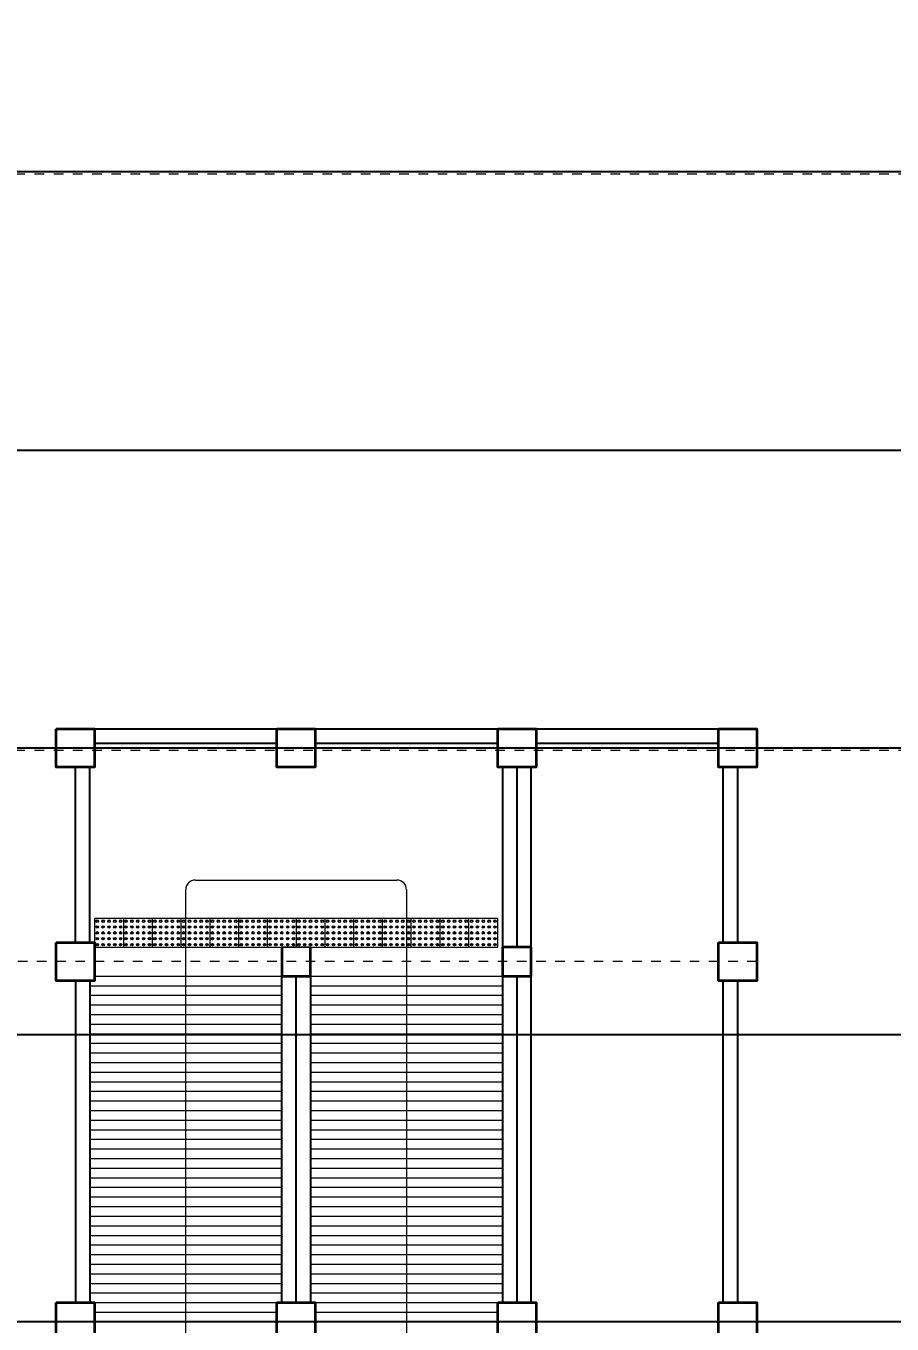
# Model space of a CAD drawing. Header units: millimetres. Extents: x 63005 to 126950, y 36019 to 74749.
# Drawn here: x 63052.36 to 63061.38, y 36323.6 to 36337.12 of the extents above; entities that cross this region are included whole.
import ezdxf

# ---------------------------------------------------------------- set-up
doc = ezdxf.new("R2010")
doc.units = ezdxf.units.MM
doc.header["$LTSCALE"] = 0.04
doc.linetypes.add('PHANTOM', pattern=[2.5, 1.25, -0.25, 0.25, -0.25, 0.25, -0.25])
doc.styles.get("Standard").update_dxf_attribs({"font": 'arial.ttf', "width": 0.8})
doc.dimstyles.new('dimension', dxfattribs={"dimtxt": 0.9, "dimasz": 0.3, "dimexe": 0.18, "dimexo": 0.0625, "dimgap": 0.09, "dimtad": 0, "dimzin": 0, "dimdsep": 46, "dimtxsty": 'Standard', "dimblk": 'OBLIQUE', "dimcen": 0.09, "dimclrd": 256, "dimclre": 256, "dimclrt": 256, "dimadec": 0, "dimazin": 0, "dimtfac": 1, "dimtofl": 0, "dimtmove": 0, "dimatfit": 3, "dimldrblk": 'OBLIQUE', "dimfxl": 1, "dimtolj": 1, "dimtzin": 0, "dimarcsym": 0})

# ---------------------------------------------------------------- blocks, each defined once
blk = doc.blocks.new('_Oblique')
at = {"color": 0, "linetype": 'ByBlock', "lineweight": -2}
blk.add_line((-0.5, -0.5), (0.5, 0.5), dxfattribs=at)
blk = doc.blocks.new('*D74')
at = {"lineweight": -2, "transparency": 16777216}
for p, q in [((63062.91, 36341.621), (63046.936, 36341.621)), ((63047.116, 36341.621), (63047.116, 36339.634)), ((63047.116, 36335.596), (63047.116, 36337.582)), ((63062.91, 36335.596), (63046.936, 36335.596))]:
    blk.add_line(p, q, dxfattribs=at)
at = {"layer": 'Defpoints', "color": 0, "lineweight": 25, "transparency": 16777216}
for p in [(63062.973, 36341.621), (63047.116, 36335.596), (63062.973, 36335.596)]:
    blk.add_point(p, dxfattribs=at)
at = {"lineweight": -2, "transparency": 16777216, "xscale": 0.3, "yscale": 0.3, "zscale": 0.3}
for p, rotation in [((63047.116, 36341.621), 90), ((63047.116, 36335.596), 270)]:
    blk.add_blockref('_Oblique', p, dxfattribs=dict(at, rotation=rotation))
at = {"lineweight": 5, "transparency": 16777216, "insert": (63047.116, 36338.608), "char_height": 0.9, "attachment_point": 5, "rotation": 90}
blk.add_mtext('\\A1;6.00', dxfattribs=at)
blk = doc.blocks.new('*D75')
at = {"lineweight": -2, "transparency": 16777216}
for p, q in [((63062.91, 36335.596), (63046.936, 36335.596)), ((63047.116, 36335.596), (63047.116, 36333.622)), ((63047.116, 36329.596), (63047.116, 36331.57)), ((63062.91, 36329.596), (63046.936, 36329.596))]:
    blk.add_line(p, q, dxfattribs=at)
at = {"layer": 'Defpoints', "color": 0, "lineweight": 25, "transparency": 16777216}
for p in [(63062.973, 36335.596), (63047.116, 36329.596), (63062.973, 36329.596)]:
    blk.add_point(p, dxfattribs=at)
at = {"lineweight": -2, "transparency": 16777216, "xscale": 0.3, "yscale": 0.3, "zscale": 0.3}
for p, rotation in [((63047.116, 36335.596), 90), ((63047.116, 36329.596), 270)]:
    blk.add_blockref('_Oblique', p, dxfattribs=dict(at, rotation=rotation))
at = {"lineweight": 5, "transparency": 16777216, "insert": (63047.116, 36332.596), "char_height": 0.9, "attachment_point": 5, "rotation": 90}
blk.add_mtext('\\A1;6.00', dxfattribs=at)
blk = doc.blocks.new('*D76')
at = {"lineweight": -2, "transparency": 16777216}
for p, q in [((63062.91, 36329.596), (63046.948, 36329.596)), ((63047.128, 36329.596), (63047.128, 36327.634)), ((63047.128, 36323.621), (63047.128, 36325.582)), ((63062.91, 36323.621), (63046.948, 36323.621))]:
    blk.add_line(p, q, dxfattribs=at)
at = {"layer": 'Defpoints', "color": 0, "lineweight": 25, "transparency": 16777216}
for p in [(63062.973, 36329.596), (63047.128, 36323.621), (63062.973, 36323.621)]:
    blk.add_point(p, dxfattribs=at)
at = {"lineweight": -2, "transparency": 16777216, "xscale": 0.3, "yscale": 0.3, "zscale": 0.3}
for p, rotation in [((63047.128, 36329.596), 90), ((63047.128, 36323.621), 270)]:
    blk.add_blockref('_Oblique', p, dxfattribs=dict(at, rotation=rotation))
at = {"lineweight": 5, "transparency": 16777216, "insert": (63047.128, 36326.608), "char_height": 0.9, "attachment_point": 5, "rotation": 90}
blk.add_mtext('\\A1;6.00', dxfattribs=at)
blk = doc.blocks.new('*D77')
at = {"lineweight": -2, "transparency": 16777216}
for p, q in [((63062.91, 36323.621), (63046.936, 36323.621)), ((63047.116, 36323.621), (63047.116, 36322.272)), ((63047.116, 36318.846), (63047.116, 36320.195)), ((63062.91, 36318.846), (63046.936, 36318.846))]:
    blk.add_line(p, q, dxfattribs=at)
at = {"layer": 'Defpoints', "color": 0, "lineweight": 25, "transparency": 16777216}
for p in [(63062.973, 36323.621), (63047.116, 36318.846), (63062.973, 36318.846)]:
    blk.add_point(p, dxfattribs=at)
at = {"lineweight": -2, "transparency": 16777216, "xscale": 0.3, "yscale": 0.3, "zscale": 0.3}
for p, rotation in [((63047.116, 36323.621), 90), ((63047.116, 36318.846), 270)]:
    blk.add_blockref('_Oblique', p, dxfattribs=dict(at, rotation=rotation))
at = {"lineweight": 5, "transparency": 16777216, "insert": (63047.116, 36321.233), "char_height": 0.9, "attachment_point": 5, "rotation": 90}
blk.add_mtext('\\A1;4.80', dxfattribs=at)
blk = doc.blocks.new('*D83')
at = {"lineweight": -2, "transparency": 16777216}
for p, q in [((63062.91, 36335.596), (63049.726, 36335.596)), ((63049.906, 36335.596), (63049.906, 36335.169)), ((63049.906, 36332.696), (63049.906, 36333.122)), ((63063.185, 36332.696), (63049.726, 36332.696))]:
    blk.add_line(p, q, dxfattribs=at)
at = {"layer": 'Defpoints', "color": 0, "lineweight": 25, "transparency": 16777216}
for p in [(63049.906, 36335.596), (63062.973, 36335.596), (63063.248, 36332.696)]:
    blk.add_point(p, dxfattribs=at)
at = {"lineweight": -2, "transparency": 16777216, "xscale": 0.3, "yscale": 0.3, "zscale": 0.3}
for p, rotation in [((63049.906, 36335.596), 90), ((63049.906, 36332.696), 270)]:
    blk.add_blockref('_Oblique', p, dxfattribs=dict(at, rotation=rotation))
at = {"lineweight": 5, "transparency": 16777216, "insert": (63049.906, 36334.146), "char_height": 0.9, "attachment_point": 5, "rotation": 90}
blk.add_mtext('\\A1;3.00', dxfattribs=at)
blk = doc.blocks.new('*D84')
at = {"lineweight": -2, "transparency": 16777216}
for p, q in [((63063.185, 36332.696), (63049.726, 36332.696)), ((63049.906, 36332.696), (63049.906, 36332.169)), ((63049.906, 36329.596), (63049.906, 36330.122)), ((63062.91, 36329.596), (63049.726, 36329.596))]:
    blk.add_line(p, q, dxfattribs=at)
at = {"layer": 'Defpoints', "color": 0, "lineweight": 25, "transparency": 16777216}
for p in [(63049.906, 36332.696), (63063.248, 36332.696), (63062.973, 36329.596)]:
    blk.add_point(p, dxfattribs=at)
at = {"lineweight": -2, "transparency": 16777216, "xscale": 0.3, "yscale": 0.3, "zscale": 0.3}
for p, rotation in [((63049.906, 36332.696), 90), ((63049.906, 36329.596), 270)]:
    blk.add_blockref('_Oblique', p, dxfattribs=dict(at, rotation=rotation))
at = {"lineweight": 5, "transparency": 16777216, "insert": (63049.906, 36331.146), "char_height": 0.9, "attachment_point": 5, "rotation": 90}
blk.add_mtext('\\A1;3.00', dxfattribs=at)
blk = doc.blocks.new('*D85')
at = {"lineweight": -2, "transparency": 16777216}
for p, q in [((63062.91, 36329.596), (63049.739, 36329.596)), ((63049.919, 36329.596), (63049.919, 36329.126)), ((63049.919, 36326.608), (63049.919, 36327.078)), ((63063.185, 36326.608), (63049.739, 36326.608))]:
    blk.add_line(p, q, dxfattribs=at)
at = {"layer": 'Defpoints', "color": 0, "lineweight": 25, "transparency": 16777216}
for p in [(63062.973, 36329.596), (63049.919, 36326.608), (63063.248, 36326.608)]:
    blk.add_point(p, dxfattribs=at)
at = {"lineweight": -2, "transparency": 16777216, "xscale": 0.3, "yscale": 0.3, "zscale": 0.3}
for p, rotation in [((63049.919, 36329.596), 90), ((63049.919, 36326.608), 270)]:
    blk.add_blockref('_Oblique', p, dxfattribs=dict(at, rotation=rotation))
at = {"lineweight": 5, "transparency": 16777216, "insert": (63049.919, 36328.102), "char_height": 0.9, "attachment_point": 5, "rotation": 90}
blk.add_mtext('\\A1;3.00', dxfattribs=at)
blk = doc.blocks.new('*D86')
at = {"lineweight": -2, "transparency": 16777216}
for p, q in [((63063.185, 36326.608), (63049.737, 36326.608)), ((63049.917, 36326.608), (63049.917, 36326.138)), ((63049.917, 36323.621), (63049.917, 36324.091)), ((63062.91, 36323.621), (63049.737, 36323.621))]:
    blk.add_line(p, q, dxfattribs=at)
at = {"layer": 'Defpoints', "color": 0, "lineweight": 25, "transparency": 16777216}
for p in [(63063.248, 36326.608), (63049.917, 36323.621), (63062.973, 36323.621)]:
    blk.add_point(p, dxfattribs=at)
at = {"lineweight": -2, "transparency": 16777216, "xscale": 0.3, "yscale": 0.3, "zscale": 0.3}
for p, rotation in [((63049.917, 36326.608), 90), ((63049.917, 36323.621), 270)]:
    blk.add_blockref('_Oblique', p, dxfattribs=dict(at, rotation=rotation))
at = {"lineweight": 5, "transparency": 16777216, "insert": (63049.917, 36325.114), "char_height": 0.9, "attachment_point": 5, "rotation": 90}
blk.add_mtext('\\A1;3.00', dxfattribs=at)
blk = doc.blocks.new('*D125')
at = {"lineweight": -2, "transparency": 16777216}
for p, q in [((63063.11, 36339.397), (63049.726, 36339.397)), ((63049.906, 36339.397), (63049.906, 36338.52)), ((63049.906, 36335.596), (63049.906, 36336.473)), ((63062.91, 36335.596), (63049.726, 36335.596))]:
    blk.add_line(p, q, dxfattribs=at)
at = {"layer": 'Defpoints', "color": 0, "lineweight": 25, "transparency": 16777216}
for p in [(63063.173, 36339.397), (63049.906, 36335.596), (63062.973, 36335.596)]:
    blk.add_point(p, dxfattribs=at)
at = {"lineweight": -2, "transparency": 16777216, "xscale": 0.3, "yscale": 0.3, "zscale": 0.3}
for p, rotation in [((63049.906, 36339.397), 90), ((63049.906, 36335.596), 270)]:
    blk.add_blockref('_Oblique', p, dxfattribs=dict(at, rotation=rotation))
at = {"lineweight": 5, "transparency": 16777216, "insert": (63049.906, 36337.496), "char_height": 0.9, "attachment_point": 5, "rotation": 90}
blk.add_mtext('\\A1;3.80', dxfattribs=at)

msp = doc.modelspace()

# ---------------------------------------------------------------- linework, layer by layer
at = {"color": 0, "linetype": 'PHANTOM', "lineweight": 5, "transparency": 33554495}
for p, q in [((63110.348, 36335.574), (63040.973, 36335.571)), ((63110.348, 36332.699), (63040.972, 36332.696)), ((63110.348, 36329.574), (63040.973, 36329.571)), ((63059.973, 36327.373), (63044.972, 36327.37))]:
    msp.add_line(p, q, dxfattribs=at)
at = {"color": 4, "lineweight": 25}
for p, q in [((63053.073, 36329.796), (63057.673, 36329.796)), ((63057.673, 36329.796), (63059.573, 36329.796)), ((63053.073, 36329.646), (63054.973, 36329.646)), ((63055.373, 36329.646), (63057.273, 36329.646)), ((63057.673, 36329.646), (63059.573, 36329.646)), ((63052.873, 36327.571), (63052.873, 36329.396)), ((63053.023, 36327.571), (63053.023, 36329.396)), ((63057.323, 36329.396), (63057.323, 36323.821)), ((63057.473, 36329.396), (63057.473, 36327.521)), ((63057.623, 36323.821), (63057.623, 36329.396)), ((63059.623, 36327.571), (63059.623, 36329.396)), ((63059.773, 36327.571), (63059.773, 36329.396)), ((63052.873, 36327.171), (63052.873, 36323.821)), ((63053.023, 36327.171), (63053.023, 36323.821)), ((63055.023, 36323.821), (63055.023, 36327.221)), ((63055.173, 36323.821), (63055.173, 36327.221)), ((63055.323, 36327.221), (63055.323, 36323.821)), ((63057.473, 36327.221), (63057.473, 36323.821)), ((63059.623, 36323.821), (63059.623, 36327.171)), ((63059.773, 36323.821), (63059.773, 36327.171))]:
    msp.add_line(p, q, dxfattribs=at)
at = {"color": 0, "lineweight": 9}
for p, q in [((63054.123, 36328.221), (63056.223, 36328.221)), ((63054.023, 36315.221), (63054.023, 36328.121)), ((63056.323, 36328.121), (63056.323, 36327.221)), ((63053.373, 36327.821), (63053.073, 36327.821)), ((63053.073, 36327.821), (63053.073, 36327.521)), ((63053.673, 36327.821), (63053.373, 36327.821)), ((63053.373, 36327.821), (63053.373, 36327.521)), ((63053.973, 36327.821), (63053.673, 36327.821)), ((63053.673, 36327.821), (63053.673, 36327.521)), ((63054.273, 36327.821), (63053.973, 36327.821)), ((63053.973, 36327.821), (63053.973, 36327.521)), ((63054.573, 36327.821), (63054.273, 36327.821)), ((63054.273, 36327.821), (63054.273, 36327.521)), ((63054.873, 36327.821), (63054.573, 36327.821)), ((63054.573, 36327.821), (63054.573, 36327.521)), ((63055.173, 36327.821), (63054.873, 36327.821)), ((63054.873, 36327.821), (63054.873, 36327.521)), ((63055.473, 36327.821), (63055.173, 36327.821)), ((63055.173, 36327.821), (63055.173, 36327.521)), ((63055.773, 36327.821), (63055.473, 36327.821)), ((63055.473, 36327.821), (63055.473, 36327.521)), ((63055.773, 36327.521), (63055.773, 36327.821)), ((63056.073, 36327.821), (63055.773, 36327.821)), ((63056.073, 36327.521), (63056.073, 36327.821)), ((63056.373, 36327.821), (63056.073, 36327.821)), ((63056.373, 36327.521), (63056.373, 36327.821)), ((63056.673, 36327.821), (63056.373, 36327.821)), ((63056.673, 36327.521), (63056.673, 36327.821)), ((63056.973, 36327.821), (63056.673, 36327.821)), ((63056.973, 36327.521), (63056.973, 36327.821)), ((63057.273, 36327.821), (63056.973, 36327.821)), ((63057.273, 36327.521), (63057.273, 36327.821)), ((63053.073, 36327.521), (63053.373, 36327.521)), ((63053.373, 36327.521), (63053.673, 36327.521)), ((63053.673, 36327.521), (63053.973, 36327.521)), ((63053.973, 36327.521), (63054.273, 36327.521)), ((63054.273, 36327.521), (63054.573, 36327.521)), ((63054.573, 36327.521), (63054.873, 36327.521)), ((63054.873, 36327.521), (63055.173, 36327.521)), ((63055.323, 36327.521), (63055.023, 36327.521)), ((63055.173, 36327.521), (63055.473, 36327.521)), ((63055.473, 36327.521), (63055.773, 36327.521)), ((63055.773, 36327.521), (63056.073, 36327.521)), ((63056.073, 36327.521), (63056.373, 36327.521)), ((63056.373, 36327.521), (63056.673, 36327.521)), ((63056.673, 36327.521), (63056.973, 36327.521)), ((63056.973, 36327.521), (63057.273, 36327.521)), ((63053.023, 36327.121), (63055.023, 36327.121)), ((63053.073, 36327.221), (63055.023, 36327.221)), ((63055.323, 36327.221), (63057.323, 36327.221)), ((63055.323, 36327.121), (63057.323, 36327.121)), ((63056.323, 36327.221), (63056.323, 36314.321)), ((63053.023, 36327.021), (63055.023, 36327.021)), ((63055.323, 36327.021), (63057.323, 36327.021)), ((63053.023, 36326.921), (63055.023, 36326.921)), ((63055.323, 36326.921), (63057.323, 36326.921)), ((63053.023, 36326.821), (63055.023, 36326.821)), ((63053.023, 36326.721), (63055.023, 36326.721)), ((63055.323, 36326.821), (63057.323, 36326.821)), ((63055.323, 36326.721), (63057.323, 36326.721)), ((63053.023, 36326.621), (63055.023, 36326.621)), ((63055.323, 36326.621), (63057.323, 36326.621)), ((63053.023, 36326.521), (63055.023, 36326.521)), ((63055.323, 36326.521), (63057.323, 36326.521)), ((63053.023, 36326.421), (63055.023, 36326.421)), ((63053.023, 36326.321), (63055.023, 36326.321)), ((63055.323, 36326.421), (63057.323, 36326.421)), ((63055.323, 36326.321), (63057.323, 36326.321)), ((63053.023, 36326.221), (63055.023, 36326.221)), ((63055.323, 36326.221), (63057.323, 36326.221)), ((63053.023, 36326.121), (63055.023, 36326.121)), ((63055.323, 36326.121), (63057.323, 36326.121)), ((63053.023, 36326.021), (63055.023, 36326.021)), ((63053.023, 36325.921), (63055.023, 36325.921)), ((63055.323, 36326.021), (63057.323, 36326.021)), ((63055.323, 36325.921), (63057.323, 36325.921)), ((63053.023, 36325.821), (63055.023, 36325.821)), ((63055.323, 36325.821), (63057.323, 36325.821)), ((63053.023, 36325.721), (63055.023, 36325.721)), ((63053.023, 36325.621), (63055.023, 36325.621)), ((63055.323, 36325.721), (63057.323, 36325.721)), ((63055.323, 36325.621), (63057.323, 36325.621)), ((63053.023, 36325.521), (63055.023, 36325.521)), ((63055.323, 36325.521), (63057.323, 36325.521)), ((63053.023, 36325.421), (63055.023, 36325.421)), ((63055.323, 36325.421), (63057.323, 36325.421)), ((63053.023, 36325.321), (63055.023, 36325.321)), ((63053.023, 36325.221), (63055.023, 36325.221)), ((63055.323, 36325.321), (63057.323, 36325.321)), ((63055.323, 36325.221), (63057.323, 36325.221)), ((63053.023, 36325.121), (63055.023, 36325.121)), ((63055.323, 36325.121), (63057.323, 36325.121)), ((63053.023, 36325.021), (63055.023, 36325.021)), ((63055.323, 36325.021), (63057.323, 36325.021)), ((63053.023, 36324.921), (63055.023, 36324.921)), ((63053.023, 36324.821), (63055.023, 36324.821)), ((63055.323, 36324.921), (63057.323, 36324.921)), ((63055.323, 36324.821), (63057.323, 36324.821)), ((63053.023, 36324.721), (63055.023, 36324.721)), ((63055.323, 36324.721), (63057.323, 36324.721)), ((63053.023, 36324.621), (63055.023, 36324.621)), ((63055.323, 36324.621), (63057.323, 36324.621)), ((63053.023, 36324.521), (63055.023, 36324.521)), ((63053.023, 36324.421), (63055.023, 36324.421)), ((63055.323, 36324.521), (63057.323, 36324.521)), ((63055.323, 36324.421), (63057.323, 36324.421)), ((63053.023, 36324.321), (63055.023, 36324.321)), ((63055.323, 36324.321), (63057.323, 36324.321)), ((63053.023, 36324.221), (63055.023, 36324.221)), ((63055.323, 36324.221), (63057.323, 36324.221)), ((63053.023, 36324.121), (63055.023, 36324.121)), ((63053.023, 36324.021), (63055.023, 36324.021)), ((63055.323, 36324.121), (63057.323, 36324.121)), ((63055.323, 36324.021), (63057.323, 36324.021)), ((63053.023, 36323.921), (63055.023, 36323.921)), ((63055.323, 36323.921), (63057.323, 36323.921)), ((63053.023, 36323.821), (63055.023, 36323.821)), ((63055.323, 36323.821), (63057.323, 36323.821)), ((63053.073, 36323.721), (63054.973, 36323.721)), ((63053.073, 36323.621), (63054.973, 36323.621)), ((63055.373, 36323.721), (63057.273, 36323.721)), ((63055.373, 36323.621), (63057.273, 36323.621))]:
    msp.add_line(p, q, dxfattribs=at)
at = {"color": 0, "lineweight": -2}
for p, q in [((63055.023, 36327.521), (63055.023, 36327.221)), ((63057.623, 36327.521), (63057.323, 36327.521)), ((63057.323, 36327.521), (63057.323, 36327.221)), ((63057.623, 36327.221), (63057.623, 36327.521)), ((63055.023, 36327.221), (63055.323, 36327.221)), ((63055.023, 36327.221), (63055.323, 36327.221)), ((63057.323, 36327.221), (63057.623, 36327.221))]:
    msp.add_line(p, q, dxfattribs=at)
at = {"color": 4, "lineweight": 9}
msp.add_line((63055.323, 36327.521), (63055.023, 36327.521), dxfattribs=at)
at = {"color": 4, "lineweight": 35}
for p, q in [((63055.023, 36327.521), (63055.023, 36327.221)), ((63055.323, 36327.221), (63055.323, 36327.521)), ((63055.323, 36327.221), (63055.323, 36327.521)), ((63057.623, 36327.521), (63057.323, 36327.521)), ((63057.323, 36327.521), (63057.323, 36327.221)), ((63057.623, 36327.221), (63057.623, 36327.521)), ((63055.023, 36327.221), (63055.323, 36327.221)), ((63057.323, 36327.221), (63057.623, 36327.221))]:
    msp.add_line(p, q, dxfattribs=at)
for points in [[(63052.673, 36329.796), (63053.073, 36329.796), (63053.073, 36329.396), (63052.673, 36329.396)], [(63054.973, 36329.796), (63055.373, 36329.796), (63055.373, 36329.396), (63054.973, 36329.396)], [(63057.273, 36329.796), (63057.673, 36329.796), (63057.673, 36329.396), (63057.273, 36329.396)], [(63059.573, 36329.796), (63059.973, 36329.796), (63059.973, 36329.396), (63059.573, 36329.396)], [(63052.673, 36327.571), (63053.073, 36327.571), (63053.073, 36327.171), (63052.673, 36327.171)], [(63059.573, 36327.571), (63059.973, 36327.571), (63059.973, 36327.171), (63059.573, 36327.171)], [(63052.673, 36323.821), (63053.073, 36323.821), (63053.073, 36323.421), (63052.673, 36323.421)], [(63054.973, 36323.821), (63055.373, 36323.821), (63055.373, 36323.421), (63054.973, 36323.421)], [(63057.273, 36323.821), (63057.673, 36323.821), (63057.673, 36323.421), (63057.273, 36323.421)], [(63059.573, 36323.821), (63059.973, 36323.821), (63059.973, 36323.421), (63059.573, 36323.421)]]:
    msp.add_lwpolyline(points, close=True, dxfattribs=at)
at = {"color": 0, "lineweight": 9}
for centre, radius in [((63053.101, 36327.793), 0.013), ((63053.101, 36327.793), 0.009), ((63053.162, 36327.793), 0.013), ((63053.162, 36327.793), 0.009), ((63053.223, 36327.793), 0.013), ((63053.223, 36327.793), 0.009), ((63053.284, 36327.793), 0.013), ((63053.284, 36327.793), 0.009), ((63053.345, 36327.793), 0.013), ((63053.345, 36327.793), 0.009), ((63053.401, 36327.793), 0.013), ((63053.401, 36327.793), 0.009), ((63053.462, 36327.793), 0.013), ((63053.462, 36327.793), 0.009), ((63053.523, 36327.793), 0.013), ((63053.523, 36327.793), 0.009), ((63053.584, 36327.793), 0.013), ((63053.584, 36327.793), 0.009), ((63053.645, 36327.793), 0.013), ((63053.645, 36327.793), 0.009), ((63053.701, 36327.793), 0.013), ((63053.701, 36327.793), 0.009), ((63053.762, 36327.793), 0.013), ((63053.762, 36327.793), 0.009), ((63053.823, 36327.793), 0.013), ((63053.823, 36327.793), 0.009), ((63053.884, 36327.793), 0.013), ((63053.884, 36327.793), 0.009), ((63053.945, 36327.793), 0.013), ((63053.945, 36327.793), 0.009), ((63054.001, 36327.793), 0.013), ((63054.001, 36327.793), 0.009), ((63054.062, 36327.793), 0.013), ((63054.062, 36327.793), 0.009), ((63054.123, 36327.793), 0.013), ((63054.123, 36327.793), 0.009), ((63054.184, 36327.793), 0.013), ((63054.184, 36327.793), 0.009), ((63054.245, 36327.793), 0.013), ((63054.245, 36327.793), 0.009), ((63054.301, 36327.793), 0.013), ((63054.301, 36327.793), 0.009), ((63054.362, 36327.793), 0.013), ((63054.362, 36327.793), 0.009), ((63054.423, 36327.793), 0.013), ((63054.423, 36327.793), 0.009), ((63054.484, 36327.793), 0.013), ((63054.484, 36327.793), 0.009), ((63054.545, 36327.793), 0.013), ((63054.545, 36327.793), 0.009), ((63054.601, 36327.793), 0.013), ((63054.601, 36327.793), 0.009), ((63054.662, 36327.793), 0.013), ((63054.662, 36327.793), 0.009), ((63054.723, 36327.793), 0.013), ((63054.723, 36327.793), 0.009), ((63054.784, 36327.793), 0.013), ((63054.784, 36327.793), 0.009), ((63054.845, 36327.793), 0.013), ((63054.845, 36327.793), 0.009), ((63054.901, 36327.793), 0.013), ((63054.901, 36327.793), 0.009), ((63054.962, 36327.793), 0.013), ((63054.962, 36327.793), 0.009), ((63055.023, 36327.793), 0.013), ((63055.023, 36327.793), 0.009), ((63055.084, 36327.793), 0.013), ((63055.084, 36327.793), 0.009), ((63055.145, 36327.793), 0.013), ((63055.145, 36327.793), 0.009), ((63055.201, 36327.793), 0.013), ((63055.201, 36327.793), 0.009), ((63055.262, 36327.793), 0.013), ((63055.262, 36327.793), 0.009), ((63055.323, 36327.793), 0.013), ((63055.323, 36327.793), 0.009), ((63055.384, 36327.793), 0.013), ((63055.384, 36327.793), 0.009), ((63055.445, 36327.793), 0.013), ((63055.445, 36327.793), 0.009), ((63055.501, 36327.793), 0.013), ((63055.501, 36327.793), 0.009), ((63055.562, 36327.793), 0.013), ((63055.562, 36327.793), 0.009), ((63055.623, 36327.793), 0.013), ((63055.623, 36327.793), 0.009), ((63055.684, 36327.793), 0.013), ((63055.684, 36327.793), 0.009), ((63055.745, 36327.793), 0.013), ((63055.745, 36327.793), 0.009), ((63055.801, 36327.793), 0.013), ((63055.801, 36327.793), 0.009), ((63055.862, 36327.793), 0.013), ((63055.862, 36327.793), 0.009), ((63055.923, 36327.793), 0.013), ((63055.923, 36327.793), 0.009), ((63055.984, 36327.793), 0.013), ((63055.984, 36327.793), 0.009), ((63056.045, 36327.793), 0.013), ((63056.045, 36327.793), 0.009), ((63056.101, 36327.793), 0.013), ((63056.101, 36327.793), 0.009), ((63056.162, 36327.793), 0.013), ((63056.162, 36327.793), 0.009), ((63056.223, 36327.793), 0.013), ((63056.223, 36327.793), 0.009), ((63056.284, 36327.793), 0.013), ((63056.284, 36327.793), 0.009), ((63056.345, 36327.793), 0.013), ((63056.345, 36327.793), 0.009), ((63056.401, 36327.793), 0.013), ((63056.401, 36327.793), 0.009), ((63056.462, 36327.793), 0.013), ((63056.462, 36327.793), 0.009), ((63056.523, 36327.793), 0.013), ((63056.523, 36327.793), 0.009), ((63056.584, 36327.793), 0.013), ((63056.584, 36327.793), 0.009), ((63056.645, 36327.793), 0.013), ((63056.645, 36327.793), 0.009), ((63056.701, 36327.793), 0.013), ((63056.701, 36327.793), 0.009), ((63056.762, 36327.793), 0.013), ((63056.762, 36327.793), 0.009), ((63056.823, 36327.793), 0.013), ((63056.823, 36327.793), 0.009), ((63056.884, 36327.793), 0.013), ((63056.884, 36327.793), 0.009), ((63056.945, 36327.793), 0.013), ((63056.945, 36327.793), 0.009), ((63057.001, 36327.793), 0.013), ((63057.001, 36327.793), 0.009), ((63057.062, 36327.793), 0.013), ((63057.062, 36327.793), 0.009), ((63057.123, 36327.793), 0.013), ((63057.123, 36327.793), 0.009), ((63057.184, 36327.793), 0.013), ((63057.184, 36327.793), 0.009), ((63057.245, 36327.793), 0.013), ((63057.245, 36327.793), 0.009), ((63053.101, 36327.732), 0.013), ((63053.101, 36327.671), 0.013), ((63053.101, 36327.732), 0.009), ((63053.101, 36327.671), 0.009), ((63053.162, 36327.732), 0.013), ((63053.162, 36327.671), 0.013), ((63053.162, 36327.732), 0.009), ((63053.162, 36327.671), 0.009), ((63053.223, 36327.732), 0.013), ((63053.223, 36327.671), 0.013), ((63053.223, 36327.732), 0.009), ((63053.223, 36327.671), 0.009), ((63053.284, 36327.732), 0.013), ((63053.284, 36327.671), 0.013), ((63053.284, 36327.732), 0.009), ((63053.284, 36327.671), 0.009), ((63053.345, 36327.732), 0.013), ((63053.345, 36327.671), 0.013), ((63053.345, 36327.732), 0.009), ((63053.345, 36327.671), 0.009), ((63053.401, 36327.732), 0.013), ((63053.401, 36327.671), 0.013), ((63053.401, 36327.732), 0.009), ((63053.401, 36327.671), 0.009), ((63053.462, 36327.732), 0.013), ((63053.462, 36327.671), 0.013), ((63053.462, 36327.732), 0.009), ((63053.462, 36327.671), 0.009), ((63053.523, 36327.732), 0.013), ((63053.523, 36327.671), 0.013), ((63053.523, 36327.732), 0.009), ((63053.523, 36327.671), 0.009), ((63053.584, 36327.732), 0.013), ((63053.584, 36327.671), 0.013), ((63053.584, 36327.732), 0.009), ((63053.584, 36327.671), 0.009), ((63053.645, 36327.732), 0.013), ((63053.645, 36327.671), 0.013), ((63053.645, 36327.732), 0.009), ((63053.645, 36327.671), 0.009), ((63053.701, 36327.732), 0.013), ((63053.701, 36327.671), 0.013), ((63053.701, 36327.732), 0.009), ((63053.701, 36327.671), 0.009), ((63053.762, 36327.732), 0.013), ((63053.762, 36327.671), 0.013), ((63053.762, 36327.732), 0.009), ((63053.762, 36327.671), 0.009), ((63053.823, 36327.732), 0.013), ((63053.823, 36327.671), 0.013), ((63053.823, 36327.732), 0.009), ((63053.823, 36327.671), 0.009), ((63053.884, 36327.732), 0.013), ((63053.884, 36327.671), 0.013), ((63053.884, 36327.732), 0.009), ((63053.884, 36327.671), 0.009), ((63053.945, 36327.732), 0.013), ((63053.945, 36327.671), 0.013), ((63053.945, 36327.732), 0.009), ((63053.945, 36327.671), 0.009), ((63054.001, 36327.732), 0.013), ((63054.001, 36327.671), 0.013), ((63054.001, 36327.732), 0.009), ((63054.001, 36327.671), 0.009), ((63054.062, 36327.732), 0.013), ((63054.062, 36327.671), 0.013), ((63054.062, 36327.732), 0.009), ((63054.062, 36327.671), 0.009), ((63054.123, 36327.732), 0.013), ((63054.123, 36327.671), 0.013), ((63054.123, 36327.732), 0.009), ((63054.123, 36327.671), 0.009), ((63054.184, 36327.732), 0.013), ((63054.184, 36327.671), 0.013), ((63054.184, 36327.732), 0.009), ((63054.184, 36327.671), 0.009), ((63054.245, 36327.732), 0.013), ((63054.245, 36327.671), 0.013), ((63054.245, 36327.732), 0.009), ((63054.245, 36327.671), 0.009), ((63054.301, 36327.732), 0.013), ((63054.301, 36327.671), 0.013), ((63054.301, 36327.732), 0.009), ((63054.301, 36327.671), 0.009), ((63054.362, 36327.732), 0.013), ((63054.362, 36327.671), 0.013), ((63054.362, 36327.732), 0.009), ((63054.362, 36327.671), 0.009), ((63054.423, 36327.732), 0.013), ((63054.423, 36327.671), 0.013), ((63054.423, 36327.732), 0.009), ((63054.423, 36327.671), 0.009), ((63054.484, 36327.732), 0.013), ((63054.484, 36327.671), 0.013), ((63054.484, 36327.732), 0.009), ((63054.484, 36327.671), 0.009), ((63054.545, 36327.732), 0.013), ((63054.545, 36327.671), 0.013), ((63054.545, 36327.732), 0.009), ((63054.545, 36327.671), 0.009), ((63054.601, 36327.732), 0.013), ((63054.601, 36327.671), 0.013), ((63054.601, 36327.732), 0.009), ((63054.601, 36327.671), 0.009), ((63054.662, 36327.732), 0.013), ((63054.662, 36327.671), 0.013), ((63054.662, 36327.732), 0.009), ((63054.662, 36327.671), 0.009), ((63054.723, 36327.732), 0.013), ((63054.723, 36327.671), 0.013), ((63054.723, 36327.732), 0.009), ((63054.723, 36327.671), 0.009), ((63054.784, 36327.732), 0.013), ((63054.784, 36327.671), 0.013), ((63054.784, 36327.732), 0.009), ((63054.784, 36327.671), 0.009), ((63054.845, 36327.732), 0.013), ((63054.845, 36327.671), 0.013), ((63054.845, 36327.732), 0.009), ((63054.845, 36327.671), 0.009), ((63054.901, 36327.732), 0.013), ((63054.901, 36327.671), 0.013), ((63054.901, 36327.732), 0.009), ((63054.901, 36327.671), 0.009), ((63054.962, 36327.732), 0.013), ((63054.962, 36327.671), 0.013), ((63054.962, 36327.732), 0.009), ((63054.962, 36327.671), 0.009), ((63055.023, 36327.732), 0.013), ((63055.023, 36327.671), 0.013), ((63055.023, 36327.732), 0.009), ((63055.023, 36327.671), 0.009), ((63055.084, 36327.732), 0.013), ((63055.084, 36327.671), 0.013), ((63055.084, 36327.732), 0.009), ((63055.084, 36327.671), 0.009), ((63055.145, 36327.732), 0.013), ((63055.145, 36327.671), 0.013), ((63055.145, 36327.732), 0.009), ((63055.145, 36327.671), 0.009), ((63055.201, 36327.732), 0.013), ((63055.201, 36327.671), 0.013), ((63055.201, 36327.732), 0.009), ((63055.201, 36327.671), 0.009), ((63055.262, 36327.732), 0.013), ((63055.262, 36327.671), 0.013), ((63055.262, 36327.732), 0.009), ((63055.262, 36327.671), 0.009), ((63055.323, 36327.732), 0.013), ((63055.323, 36327.671), 0.013), ((63055.323, 36327.732), 0.009), ((63055.323, 36327.671), 0.009), ((63055.384, 36327.732), 0.013), ((63055.384, 36327.671), 0.013), ((63055.384, 36327.732), 0.009), ((63055.384, 36327.671), 0.009), ((63055.445, 36327.732), 0.013), ((63055.445, 36327.671), 0.013), ((63055.445, 36327.732), 0.009), ((63055.445, 36327.671), 0.009), ((63055.501, 36327.732), 0.013), ((63055.501, 36327.671), 0.013), ((63055.501, 36327.732), 0.009), ((63055.501, 36327.671), 0.009), ((63055.562, 36327.732), 0.013), ((63055.562, 36327.671), 0.013), ((63055.562, 36327.732), 0.009), ((63055.562, 36327.671), 0.009), ((63055.623, 36327.732), 0.013), ((63055.623, 36327.671), 0.013), ((63055.623, 36327.732), 0.009), ((63055.623, 36327.671), 0.009), ((63055.684, 36327.732), 0.013), ((63055.684, 36327.671), 0.013), ((63055.684, 36327.732), 0.009), ((63055.684, 36327.671), 0.009), ((63055.745, 36327.732), 0.013), ((63055.745, 36327.671), 0.013), ((63055.745, 36327.732), 0.009), ((63055.745, 36327.671), 0.009), ((63055.801, 36327.732), 0.013), ((63055.801, 36327.671), 0.013), ((63055.801, 36327.732), 0.009), ((63055.801, 36327.671), 0.009), ((63055.862, 36327.732), 0.013), ((63055.862, 36327.671), 0.013), ((63055.862, 36327.732), 0.009), ((63055.862, 36327.671), 0.009), ((63055.923, 36327.732), 0.013), ((63055.923, 36327.671), 0.013), ((63055.923, 36327.732), 0.009), ((63055.923, 36327.671), 0.009), ((63055.984, 36327.732), 0.013), ((63055.984, 36327.671), 0.013), ((63055.984, 36327.732), 0.009), ((63055.984, 36327.671), 0.009), ((63056.045, 36327.732), 0.013), ((63056.045, 36327.671), 0.013), ((63056.045, 36327.732), 0.009), ((63056.045, 36327.671), 0.009), ((63056.101, 36327.732), 0.013), ((63056.101, 36327.671), 0.013), ((63056.101, 36327.732), 0.009), ((63056.101, 36327.671), 0.009), ((63056.162, 36327.732), 0.013), ((63056.162, 36327.671), 0.013), ((63056.162, 36327.732), 0.009), ((63056.162, 36327.671), 0.009), ((63056.223, 36327.732), 0.013), ((63056.223, 36327.671), 0.013), ((63056.223, 36327.732), 0.009), ((63056.223, 36327.671), 0.009), ((63056.284, 36327.732), 0.013), ((63056.284, 36327.671), 0.013), ((63056.284, 36327.732), 0.009), ((63056.284, 36327.671), 0.009), ((63056.345, 36327.732), 0.013), ((63056.345, 36327.671), 0.013), ((63056.345, 36327.732), 0.009), ((63056.345, 36327.671), 0.009), ((63056.401, 36327.732), 0.013), ((63056.401, 36327.671), 0.013), ((63056.401, 36327.732), 0.009), ((63056.401, 36327.671), 0.009), ((63056.462, 36327.732), 0.013), ((63056.462, 36327.671), 0.013), ((63056.462, 36327.732), 0.009), ((63056.462, 36327.671), 0.009), ((63056.523, 36327.732), 0.013), ((63056.523, 36327.671), 0.013), ((63056.523, 36327.732), 0.009), ((63056.523, 36327.671), 0.009), ((63056.584, 36327.732), 0.013), ((63056.584, 36327.671), 0.013), ((63056.584, 36327.732), 0.009), ((63056.584, 36327.671), 0.009), ((63056.645, 36327.732), 0.013), ((63056.645, 36327.671), 0.013), ((63056.645, 36327.732), 0.009), ((63056.645, 36327.671), 0.009), ((63056.701, 36327.732), 0.013), ((63056.701, 36327.671), 0.013), ((63056.701, 36327.732), 0.009), ((63056.701, 36327.671), 0.009), ((63056.762, 36327.732), 0.013), ((63056.762, 36327.671), 0.013), ((63056.762, 36327.732), 0.009), ((63056.762, 36327.671), 0.009), ((63056.823, 36327.732), 0.013), ((63056.823, 36327.671), 0.013), ((63056.823, 36327.732), 0.009), ((63056.823, 36327.671), 0.009), ((63056.884, 36327.732), 0.013), ((63056.884, 36327.671), 0.013), ((63056.884, 36327.732), 0.009), ((63056.884, 36327.671), 0.009), ((63056.945, 36327.732), 0.013), ((63056.945, 36327.671), 0.013), ((63056.945, 36327.732), 0.009), ((63056.945, 36327.671), 0.009), ((63057.001, 36327.732), 0.013), ((63057.001, 36327.671), 0.013), ((63057.001, 36327.732), 0.009), ((63057.001, 36327.671), 0.009), ((63057.062, 36327.732), 0.013), ((63057.062, 36327.671), 0.013), ((63057.062, 36327.732), 0.009), ((63057.062, 36327.671), 0.009), ((63057.123, 36327.732), 0.013), ((63057.123, 36327.671), 0.013), ((63057.123, 36327.732), 0.009), ((63057.123, 36327.671), 0.009), ((63057.184, 36327.732), 0.013), ((63057.184, 36327.671), 0.013), ((63057.184, 36327.732), 0.009), ((63057.184, 36327.671), 0.009), ((63057.245, 36327.732), 0.013), ((63057.245, 36327.671), 0.013), ((63057.245, 36327.732), 0.009), ((63057.245, 36327.671), 0.009), ((63053.101, 36327.61), 0.013), ((63053.101, 36327.549), 0.013), ((63053.101, 36327.61), 0.009), ((63053.101, 36327.549), 0.009), ((63053.162, 36327.61), 0.013), ((63053.162, 36327.549), 0.013), ((63053.162, 36327.61), 0.009), ((63053.162, 36327.549), 0.009), ((63053.223, 36327.61), 0.013), ((63053.223, 36327.549), 0.013), ((63053.223, 36327.61), 0.009), ((63053.223, 36327.549), 0.009), ((63053.284, 36327.61), 0.013), ((63053.284, 36327.549), 0.013), ((63053.284, 36327.61), 0.009), ((63053.284, 36327.549), 0.009), ((63053.345, 36327.61), 0.013), ((63053.345, 36327.549), 0.013), ((63053.345, 36327.61), 0.009), ((63053.345, 36327.549), 0.009), ((63053.401, 36327.61), 0.013), ((63053.401, 36327.549), 0.013), ((63053.401, 36327.61), 0.009), ((63053.401, 36327.549), 0.009), ((63053.462, 36327.61), 0.013), ((63053.462, 36327.549), 0.013), ((63053.462, 36327.61), 0.009), ((63053.462, 36327.549), 0.009), ((63053.523, 36327.61), 0.013), ((63053.523, 36327.549), 0.013), ((63053.523, 36327.61), 0.009), ((63053.523, 36327.549), 0.009), ((63053.584, 36327.61), 0.013), ((63053.584, 36327.549), 0.013), ((63053.584, 36327.61), 0.009), ((63053.584, 36327.549), 0.009), ((63053.645, 36327.61), 0.013), ((63053.645, 36327.549), 0.013), ((63053.645, 36327.61), 0.009), ((63053.645, 36327.549), 0.009), ((63053.701, 36327.61), 0.013), ((63053.701, 36327.549), 0.013), ((63053.701, 36327.61), 0.009), ((63053.701, 36327.549), 0.009), ((63053.762, 36327.61), 0.013), ((63053.762, 36327.549), 0.013), ((63053.762, 36327.61), 0.009), ((63053.762, 36327.549), 0.009), ((63053.823, 36327.61), 0.013), ((63053.823, 36327.549), 0.013), ((63053.823, 36327.61), 0.009), ((63053.823, 36327.549), 0.009), ((63053.884, 36327.61), 0.013), ((63053.884, 36327.549), 0.013), ((63053.884, 36327.61), 0.009), ((63053.884, 36327.549), 0.009), ((63053.945, 36327.61), 0.013), ((63053.945, 36327.549), 0.013), ((63053.945, 36327.61), 0.009), ((63053.945, 36327.549), 0.009), ((63054.001, 36327.61), 0.013), ((63054.001, 36327.549), 0.013), ((63054.001, 36327.61), 0.009), ((63054.001, 36327.549), 0.009), ((63054.062, 36327.61), 0.013), ((63054.062, 36327.549), 0.013), ((63054.062, 36327.61), 0.009), ((63054.062, 36327.549), 0.009), ((63054.123, 36327.61), 0.013), ((63054.123, 36327.549), 0.013), ((63054.123, 36327.61), 0.009), ((63054.123, 36327.549), 0.009), ((63054.184, 36327.61), 0.013), ((63054.184, 36327.549), 0.013), ((63054.184, 36327.61), 0.009), ((63054.184, 36327.549), 0.009), ((63054.245, 36327.61), 0.013), ((63054.245, 36327.549), 0.013), ((63054.245, 36327.61), 0.009), ((63054.245, 36327.549), 0.009), ((63054.301, 36327.61), 0.013), ((63054.301, 36327.549), 0.013), ((63054.301, 36327.61), 0.009), ((63054.301, 36327.549), 0.009), ((63054.362, 36327.61), 0.013), ((63054.362, 36327.549), 0.013), ((63054.362, 36327.61), 0.009), ((63054.362, 36327.549), 0.009), ((63054.423, 36327.61), 0.013), ((63054.423, 36327.549), 0.013), ((63054.423, 36327.61), 0.009), ((63054.423, 36327.549), 0.009), ((63054.484, 36327.61), 0.013), ((63054.484, 36327.549), 0.013), ((63054.484, 36327.61), 0.009), ((63054.484, 36327.549), 0.009), ((63054.545, 36327.61), 0.013), ((63054.545, 36327.549), 0.013), ((63054.545, 36327.61), 0.009), ((63054.545, 36327.549), 0.009), ((63054.601, 36327.61), 0.013), ((63054.601, 36327.549), 0.013), ((63054.601, 36327.61), 0.009), ((63054.601, 36327.549), 0.009), ((63054.662, 36327.61), 0.013), ((63054.662, 36327.549), 0.013), ((63054.662, 36327.61), 0.009), ((63054.662, 36327.549), 0.009), ((63054.723, 36327.61), 0.013), ((63054.723, 36327.549), 0.013), ((63054.723, 36327.61), 0.009), ((63054.723, 36327.549), 0.009), ((63054.784, 36327.61), 0.013), ((63054.784, 36327.549), 0.013), ((63054.784, 36327.61), 0.009), ((63054.784, 36327.549), 0.009), ((63054.845, 36327.61), 0.013), ((63054.845, 36327.549), 0.013), ((63054.845, 36327.61), 0.009), ((63054.845, 36327.549), 0.009), ((63054.901, 36327.61), 0.013), ((63054.901, 36327.549), 0.013), ((63054.901, 36327.61), 0.009), ((63054.901, 36327.549), 0.009), ((63054.962, 36327.61), 0.013), ((63054.962, 36327.549), 0.013), ((63054.962, 36327.61), 0.009), ((63054.962, 36327.549), 0.009), ((63055.023, 36327.61), 0.013), ((63055.023, 36327.549), 0.013), ((63055.023, 36327.61), 0.009), ((63055.023, 36327.549), 0.009), ((63055.084, 36327.61), 0.013), ((63055.084, 36327.549), 0.013), ((63055.084, 36327.61), 0.009), ((63055.084, 36327.549), 0.009), ((63055.145, 36327.61), 0.013), ((63055.145, 36327.549), 0.013), ((63055.145, 36327.61), 0.009), ((63055.145, 36327.549), 0.009), ((63055.201, 36327.61), 0.013), ((63055.201, 36327.549), 0.013), ((63055.201, 36327.61), 0.009), ((63055.201, 36327.549), 0.009), ((63055.262, 36327.61), 0.013), ((63055.262, 36327.549), 0.013), ((63055.262, 36327.61), 0.009), ((63055.262, 36327.549), 0.009), ((63055.323, 36327.61), 0.013), ((63055.323, 36327.549), 0.013), ((63055.323, 36327.61), 0.009), ((63055.323, 36327.549), 0.009), ((63055.384, 36327.61), 0.013), ((63055.384, 36327.549), 0.013), ((63055.384, 36327.61), 0.009), ((63055.384, 36327.549), 0.009), ((63055.445, 36327.61), 0.013), ((63055.445, 36327.549), 0.013), ((63055.445, 36327.61), 0.009), ((63055.445, 36327.549), 0.009), ((63055.501, 36327.61), 0.013), ((63055.501, 36327.549), 0.013), ((63055.501, 36327.61), 0.009), ((63055.501, 36327.549), 0.009), ((63055.562, 36327.61), 0.013), ((63055.562, 36327.549), 0.013), ((63055.562, 36327.61), 0.009), ((63055.562, 36327.549), 0.009), ((63055.623, 36327.61), 0.013), ((63055.623, 36327.549), 0.013), ((63055.623, 36327.61), 0.009), ((63055.623, 36327.549), 0.009), ((63055.684, 36327.61), 0.013), ((63055.684, 36327.549), 0.013), ((63055.684, 36327.61), 0.009), ((63055.684, 36327.549), 0.009), ((63055.745, 36327.61), 0.013), ((63055.745, 36327.549), 0.013), ((63055.745, 36327.61), 0.009), ((63055.745, 36327.549), 0.009), ((63055.801, 36327.61), 0.013), ((63055.801, 36327.549), 0.013), ((63055.801, 36327.61), 0.009), ((63055.801, 36327.549), 0.009), ((63055.862, 36327.61), 0.013), ((63055.862, 36327.549), 0.013), ((63055.862, 36327.61), 0.009), ((63055.862, 36327.549), 0.009), ((63055.923, 36327.61), 0.013), ((63055.923, 36327.549), 0.013), ((63055.923, 36327.61), 0.009), ((63055.923, 36327.549), 0.009), ((63055.984, 36327.61), 0.013), ((63055.984, 36327.549), 0.013), ((63055.984, 36327.61), 0.009), ((63055.984, 36327.549), 0.009), ((63056.045, 36327.61), 0.013), ((63056.045, 36327.549), 0.013), ((63056.045, 36327.61), 0.009), ((63056.045, 36327.549), 0.009), ((63056.101, 36327.61), 0.013), ((63056.101, 36327.549), 0.013), ((63056.101, 36327.61), 0.009), ((63056.101, 36327.549), 0.009), ((63056.162, 36327.61), 0.013), ((63056.162, 36327.549), 0.013), ((63056.162, 36327.61), 0.009), ((63056.162, 36327.549), 0.009), ((63056.223, 36327.61), 0.013), ((63056.223, 36327.549), 0.013), ((63056.223, 36327.61), 0.009), ((63056.223, 36327.549), 0.009), ((63056.284, 36327.61), 0.013), ((63056.284, 36327.549), 0.013), ((63056.284, 36327.61), 0.009), ((63056.284, 36327.549), 0.009), ((63056.345, 36327.61), 0.013), ((63056.345, 36327.549), 0.013), ((63056.345, 36327.61), 0.009), ((63056.345, 36327.549), 0.009), ((63056.401, 36327.61), 0.013), ((63056.401, 36327.549), 0.013), ((63056.401, 36327.61), 0.009), ((63056.401, 36327.549), 0.009), ((63056.462, 36327.61), 0.013), ((63056.462, 36327.549), 0.013), ((63056.462, 36327.61), 0.009), ((63056.462, 36327.549), 0.009), ((63056.523, 36327.61), 0.013), ((63056.523, 36327.549), 0.013), ((63056.523, 36327.61), 0.009), ((63056.523, 36327.549), 0.009), ((63056.584, 36327.61), 0.013), ((63056.584, 36327.549), 0.013), ((63056.584, 36327.61), 0.009), ((63056.584, 36327.549), 0.009), ((63056.645, 36327.61), 0.013), ((63056.645, 36327.549), 0.013), ((63056.645, 36327.61), 0.009), ((63056.645, 36327.549), 0.009), ((63056.701, 36327.61), 0.013), ((63056.701, 36327.549), 0.013), ((63056.701, 36327.61), 0.009), ((63056.701, 36327.549), 0.009), ((63056.762, 36327.61), 0.013), ((63056.762, 36327.549), 0.013), ((63056.762, 36327.61), 0.009), ((63056.762, 36327.549), 0.009), ((63056.823, 36327.61), 0.013), ((63056.823, 36327.549), 0.013), ((63056.823, 36327.61), 0.009), ((63056.823, 36327.549), 0.009), ((63056.884, 36327.61), 0.013), ((63056.884, 36327.549), 0.013), ((63056.884, 36327.61), 0.009), ((63056.884, 36327.549), 0.009), ((63056.945, 36327.61), 0.013), ((63056.945, 36327.549), 0.013), ((63056.945, 36327.61), 0.009), ((63056.945, 36327.549), 0.009), ((63057.001, 36327.61), 0.013), ((63057.001, 36327.549), 0.013), ((63057.001, 36327.61), 0.009), ((63057.001, 36327.549), 0.009), ((63057.062, 36327.61), 0.013), ((63057.062, 36327.549), 0.013), ((63057.062, 36327.61), 0.009), ((63057.062, 36327.549), 0.009), ((63057.123, 36327.61), 0.013), ((63057.123, 36327.549), 0.013), ((63057.123, 36327.61), 0.009), ((63057.123, 36327.549), 0.009), ((63057.184, 36327.61), 0.013), ((63057.184, 36327.549), 0.013), ((63057.184, 36327.61), 0.009), ((63057.184, 36327.549), 0.009), ((63057.245, 36327.61), 0.013), ((63057.245, 36327.549), 0.013), ((63057.245, 36327.61), 0.009), ((63057.245, 36327.549), 0.009)]:
    msp.add_circle(centre, radius, dxfattribs=at)
for centre, start, end in [((63054.123, 36328.121), 90, 180), ((63056.223, 36328.121), 0, 90)]:
    msp.add_arc(centre, 0.1, start, end, dxfattribs=at)

# ---------------------------------------------------------------- dimensions: what is measured, and where the dimension line sits
at = {"color": 0, "lineweight": 5, "transparency": 33554559}
for base, p1, p2, text, picture, middle in [((63047.116, 36335.596), (63062.973, 36341.621), (63062.973, 36335.596), '6.00', '*D74', (63047.116, 36338.608)), ((63049.906, 36335.596), (63063.248, 36332.696), (63062.973, 36335.596), '3.00', '*D83', (63049.906, 36334.146)), ((63049.906, 36332.696), (63062.973, 36329.596), (63063.248, 36332.696), '3.00', '*D84', (63049.906, 36331.146)), ((63049.919, 36326.608), (63062.973, 36329.596), (63063.248, 36326.608), '3.00', '*D85', (63049.919, 36328.102)), ((63049.917, 36323.621), (63063.248, 36326.608), (63062.973, 36323.621), '3.00', '*D86', (63049.917, 36325.114))]:
    dim = msp.add_linear_dim(base=base, p1=p1, p2=p2, angle=90, text=text, dimstyle='dimension', dxfattribs=at)
    dim.commit()
    dim.dimension.update_dxf_attribs({"geometry": picture, "text_midpoint": middle})
dim = msp.add_linear_dim(base=(63049.906, 36335.596), p1=(63063.173, 36339.397), p2=(63062.973, 36335.596), angle=90, dimstyle='dimension', dxfattribs=at)
dim.commit()
dim.dimension.update_dxf_attribs({"geometry": '*D125', "text_midpoint": (63049.906, 36337.496)})
dim = msp.add_linear_dim(base=(63047.116, 36329.596), p1=(63062.973, 36335.596), p2=(63062.973, 36329.596), angle=90, dimstyle='dimension', override={"dimtmove": 1}, dxfattribs=at)
dim.commit()
dim.dimension.update_dxf_attribs({"geometry": '*D75', "text_midpoint": (63047.116, 36332.596)})
for base, p1, p2, text, picture, middle in [((63047.128, 36323.621), (63062.973, 36329.596), (63062.973, 36323.621), '6.00', '*D76', (63047.128, 36326.608)), ((63047.116, 36318.846), (63062.973, 36323.621), (63062.973, 36318.846), '4.80', '*D77', (63047.116, 36321.233))]:
    dim = msp.add_linear_dim(base=base, p1=p1, p2=p2, angle=90, text=text, dimstyle='dimension', override={"dimtmove": 1}, dxfattribs=at)
    dim.commit()
    dim.dimension.update_dxf_attribs({"geometry": picture, "text_midpoint": middle})

doc.saveas('drawing.dxf')
